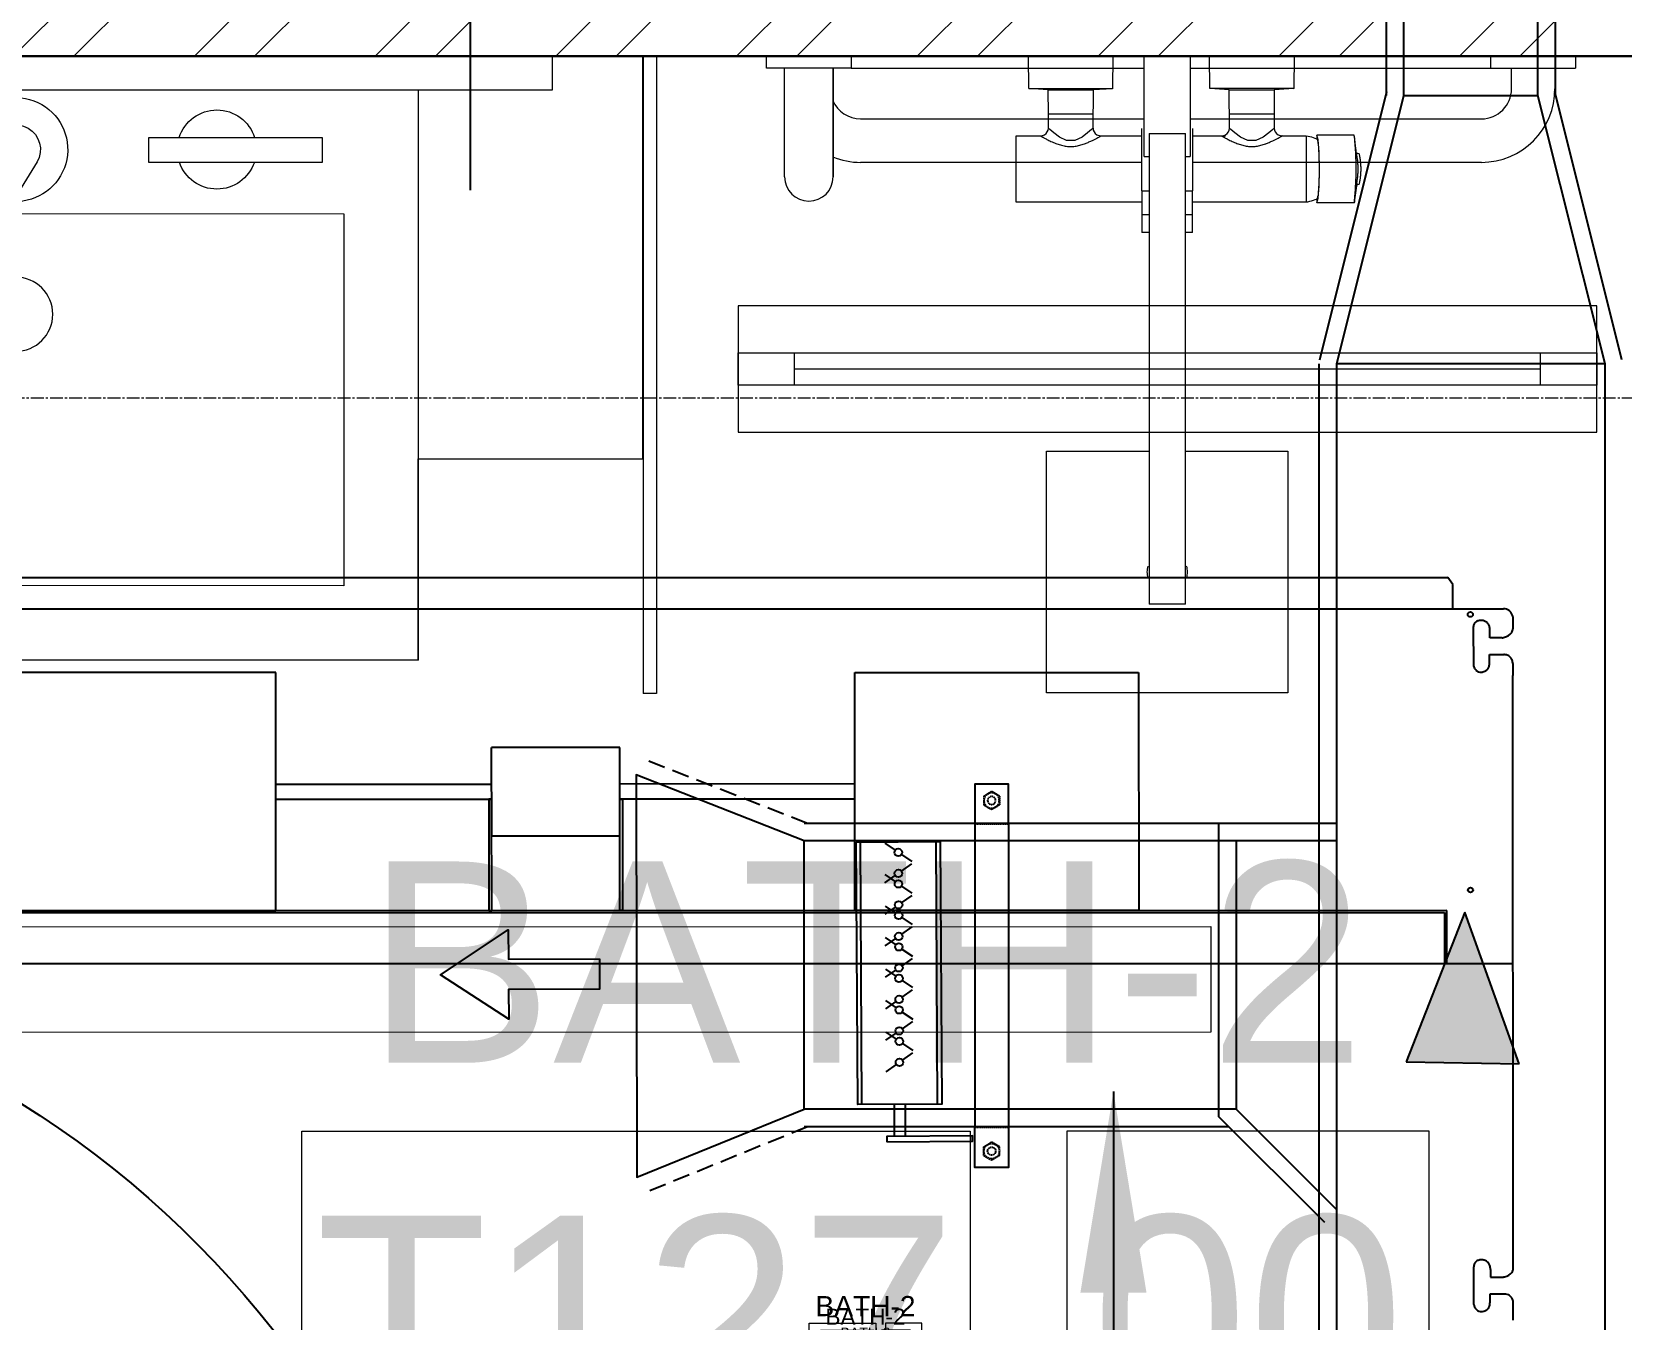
# Model space of a CAD drawing. Header units: millimetres. Extents: x -9226 to 166212, y -13 to 97274.
# Drawn here: x 35645 to 36830, y 62438 to 63398 of the extents above; entities that cross this region are included whole.
import ezdxf
from ezdxf.enums import TextEntityAlignment as Align

# ---------------------------------------------------------------- set-up
doc = ezdxf.new("R2010")
doc.units = ezdxf.units.MM
for name, pattern in [('01-AT-PLA Floor Plans$0$DASHED', [19.05, 12.7, -6.35]), ('23491-A-XR-GRID$0$23288-XR-Unit GRIDS$0$CENTER2', [28.575, 19.05, -3.175, 3.175, -3.175]), ('HIDDEN', [9.525, 6.35, -3.175])]:
    doc.linetypes.add(name, pattern=pattern)
doc.layers.get('0').update_dxf_attribs({"color": 8})
doc.layers.get('Defpoints').update_dxf_attribs({"color": 8})
for name, color, linetype in [('-FAD', 3, 'Continuous'), ('1.INS', 8, 'Continuous'), ('1.SAD', 5, 'Continuous'), ('1.support 2', 7, 'Continuous'), ('ETA-AC-SUPPORT', 25, 'Continuous'), ('FAD', 3, 'Continuous'), ('IZ-AC-VCD', 4, 'Continuous'), ('M-HVAC-FCU-05', 20, 'Continuous'), ('UNIT', 20, 'Continuous'), ('VCD SHE', 7, 'Continuous')]:
    doc.layers.add(name, color=color, linetype=linetype)
for name, color, linetype, lineweight in [('1.XREF', 8, 'Continuous', 9), ('23491-A-XR-GRID$0$G-ANNO-GRID', 8, '23491-A-XR-GRID$0$23288-XR-Unit GRIDS$0$CENTER2', 0), ('23491-XR-AR-2ND FLOOR PLAN$0$23491-XR-AR-2ND FLOOR PLAN$0$23491-XR-AR-TYP-FLOOR$0$A-FIXT-TOIT-PLAN', 8, 'Continuous', 5), ('23491-XR-AR-2ND FLOOR PLAN$0$23491-XR-AR-2ND FLOOR PLAN$0$23491-XR-AR-TYP-FLOOR$0$A-WALL-PATT', 8, 'Continuous', 5), ('23491-XR-AR-2ND FLOOR PLAN$0$23491-XR-AR-2ND FLOOR PLAN$0$23491-XR-AR-TYP-FLOOR$0$Zone-6_30May22$0$TYP$0$2B+G+19+R Typical Floor$0$A-DOOR', 8, 'Continuous', 25), ('23491-XR-AR-2ND FLOOR PLAN$0$23491-XR-AR-2ND FLOOR PLAN$0$A-FIXT-TOIT-PLAN', 8, 'Continuous', 20), ('23491-XR-AR-2ND FLOOR PLAN$0$23491-XR-AR-2ND FLOOR PLAN$0$A-WALL', 8, 'Continuous', 30), ('23491-XR-AR-2ND FLOOR PLAN$0$A-FLOR-IDEN', 8, 'Continuous', 9), ('23491-XR-AR-2ND FLOOR PLAN$0$A-FLOR-IDEN @ 10', 8, 'Continuous', 9), ('23491-XR-AR-2ND FLOOR PLAN$0$A-FLOR-IDEN @ 100', 8, 'Continuous', 9), ('23491-XR-AR-2ND FLOOR PLAN$0$A-FLOR-IDEN @ 5', 8, 'Continuous', 9), ('23491-XR-AR-2ND FLOOR PLAN$0$A-FLOR-IDEN @ 8', 8, 'Continuous', 9), ('A-ANNO-DIMS', 8, 'Continuous', 9)]:
    doc.layers.add(name, color=color, linetype=linetype, lineweight=lineweight)
doc.styles.add('23491-XR-AR-2ND FLOOR PLAN$0$23491-XR-AR-2ND FLOOR PLAN$0$SDC-TEXT_4_2', font='arial.ttf')
doc.styles.add('ROMANS', font='isocp.shx', dxfattribs={"width": 0.8})
doc.styles.get("Standard").update_dxf_attribs({"font": 'romans.shx', "height": 200})
doc.dimstyles.new('ISO-25', dxfattribs={"dimtxt": 200, "dimasz": 150, "dimexe": 1.25, "dimexo": 0.625, "dimgap": 1, "dimtad": 1, "dimtoh": 1, "dimdec": 0, "dimrnd": 5, "dimtxsty": 'Standard', "dimcen": 2.5, "dimclrd": 256, "dimclre": 256, "dimclrt": 7, "dimadec": 0, "dimazin": 0, "dimtfac": 1, "dimtdec": 0, "dimtix": 1, "dimtmove": 2, "dimatfit": 3, "dimfxl": 1, "dimarcsym": 1})
doc.dimstyles.new('JSE', dxfattribs={"dimtxt": 50, "dimasz": 150, "dimexe": 0.18, "dimexo": 0.0625, "dimgap": 50, "dimtad": 0, "dimdec": 0, "dimrnd": 5, "dimzin": 0, "dimdsep": 46, "dimtxsty": 'ROMANS', "dimcen": 0.09, "dimclrd": 7, "dimclre": 7, "dimclrt": 7, "dimadec": 0, "dimazin": 0, "dimtfac": 1, "dimtdec": 0, "dimtofl": 0, "dimtmove": 0, "dimatfit": 3, "dimfxl": 1, "dimtolj": 1, "dimtzin": 0, "dimarcsym": 1})

# ---------------------------------------------------------------- blocks, each defined once
blk = doc.blocks.new('*U505')
at = {"layer": '23491-XR-AR-2ND FLOOR PLAN$0$23491-XR-AR-2ND FLOOR PLAN$0$23491-XR-AR-TYP-FLOOR$0$Zone-6_30May22$0$TYP$0$2B+G+19+R Typical Floor$0$A-DOOR', "color": 8}
for p, q in [((0.765, 0), (0.035, 0)), ((0.75, -0.1), (0.05, -0.1))]:
    blk.add_line(p, q, dxfattribs=at)
blk.add_lwpolyline([(0.725, 0), (0.725, 0.7289), (0.765, 0.7289), (0.765, 0)], close=True, dxfattribs=at)
for points in [[(0.035, 0), (0, 0), (0, -0.1), (0.05, -0.1), (0.05, -0.04), (0.035, -0.04), (0.035, 0)], [(0.765, 0), (0.8, 0), (0.8, -0.1), (0.75, -0.1), (0.75, -0.04), (0.765, -0.04), (0.765, 0)]]:
    blk.add_lwpolyline(points, dxfattribs=at)
blk.add_arc((0.765, 0), 0.73, 93.1411, 180, dxfattribs=at)
blk = doc.blocks.new('*U148')
at = {"color": 8}
for points in [[(0.1, 467.5), (0, -532.5), (-300, -532.5), (-300, -300), (-450, -300), (-450, 300), (-300, 300), (-299.9, 467.5)], [(0, 400), (0, -400), (-25, -400), (-25, 400)], [(-25, -300), (-25, 300), (-450, 300), (-450, -300)], [(-79.1, 228.5), (-79.1, 99.2), (-60.6, 99.2), (-60.6, 228.5)], [(-79.1, -228.5), (-79.1, -99.2), (-60.6, -99.2), (-60.6, -228.5)]]:
    blk.add_lwpolyline(points, close=True, dxfattribs=at)
blk.add_lwpolyline([(-117.3, -6.3), (-117.3, 244.6), (-394.6, 244.6), (-394.6, -244.6), (-117.3, -244.6), (-117.3, -48.9)], dxfattribs=at)
blk.add_lwpolyline([(-60.3, -16, 0.999998), (-78.8, 16), (-213.5, -67.2, 0.405524), (-216.9, -80.7), (-213.1, -87.2, 0.405524), (-199.7, -91)], format="xyb", close=True, dxfattribs=at)
blk.add_circle((-192.3, 0), 27.7, dxfattribs=at)
for centre, radius, start, end in [((-69.5, 150), 29.5, 108.8563, 251.1437), ((-69.5, 150), 29.5, 287.566, 72.434), ((-69.5, 0), 38.8, 238.4369, 181.5631), ((-69.5, -150), 29.5, 108.8563, 251.1437), ((-69.5, -150), 29.5, 287.566, 72.434)]:
    blk.add_arc(centre, radius, start, end, dxfattribs=at)
blk = doc.blocks.new('23491-XR-AR-2ND FLOOR PLAN$0$23491-XR-AR-2ND FLOOR PLAN$0$23261-XR-AR-TO-A-FF$0$AAA')
at = {"color": 8, "linetype": 'ByBlock'}
for p, q in [((19517.5, 6924.5), (19697.5, 6924.5)), ((19517.5, 6744.5), (19517.5, 6924.5)), ((19697.5, 6924.5), (19697.5, 6744.5)), ((19594, 6858.6), (19594, 6777.6)), ((19594, 6858.6), (19621, 6858.6)), ((19621, 6777.6), (19621, 6858.6)), ((19594, 6777.6), (19594, 6507.6)), ((19621, 6507.6), (19621, 6777.6)), ((19594, 6744.5), (19517.5, 6744.5)), ((19697.5, 6744.5), (19621, 6744.5)), ((19588.6, 6581.5), (19588.6, 6568.4)), ((19588.6, 6581.5), (19594, 6581.5)), ((19621, 6581.5), (19626.4, 6581.5)), ((19626.4, 6568.4), (19626.4, 6581.5)), ((19588.6, 6568.4), (19588.6, 6550.4)), ((19588.6, 6568.4), (19594, 6568.4)), ((19621, 6568.4), (19626.4, 6568.4)), ((19626.4, 6550.4), (19626.4, 6568.4)), ((19594, 6550.4), (19588.6, 6550.4)), ((19588.6, 6504), (19588.6, 6550.4)), ((19626.4, 6550.4), (19621, 6550.4)), ((19626.4, 6550.4), (19626.4, 6504)), ((19856.5, 6459), (19856.5, 6540)), ((19856.5, 6540), (19856.5, 6459)), ((19892.7, 6540), (19892.7, 6459)), ((19892.7, 6540), (19892.7, 6459)), ((19373.4, 6529.2), (19588.6, 6529.2)), ((19594, 6524.8), (19590.4, 6524.8)), ((19590.4, 6450), (19590.4, 6524.8)), ((19624.6, 6524.8), (19621, 6524.8)), ((19624.6, 6524.8), (19624.6, 6450)), ((19626.4, 6529.2), (19836, 6529.2)), ((19588.6, 6509.4), (19564.1, 6509.4)), ((19567, 6509.4), (19566.4, 6509.4)), ((19621, 6507.6), (19594, 6507.6)), ((19590.4, 6496.8), (19373.4, 6496.8)), ((19836, 6496.8), (19624.6, 6496.8)), ((19318.5, 6459), (19318.5, 6474.3)), ((19350.9, 6474.3), (19350.9, 6459)), ((19648, 6450), (19648.2, 6474.2)), ((19303.2, 6450), (19303.2, 6459)), ((19590.4, 6459), (19303.2, 6459)), ((19366.2, 6459), (19366.2, 6450)), ((19590.4, 6450), (19624.6, 6450)), ((19843.2, 6459), (19624.6, 6459)), ((19843.2, 6450), (19843.2, 6459)), ((19843.2, 6459), (19856.5, 6459)), ((19843.2, 6450), (19843.2, 6459)), ((19843.2, 6459), (19906.2, 6459)), ((19906.2, 6450), (19843.2, 6450)), ((19906.2, 6450), (19843.2, 6450)), ((19892.7, 6459), (19906.2, 6459)), ((19906.2, 6459), (19906.2, 6450)), ((19906.2, 6459), (19906.2, 6450))]:
    blk.add_line(p, q, dxfattribs=at)
at = {"color": 8, "linetype": 'ByBlock', "flags": 128}
for points in [[(19466.3, 6544.5), (19466.3, 6544.5), (19466.3, 6545), (19467.9, 6557.1), (19468, 6558.5), (19468.1, 6559.4), (19496, 6559.4)], [(19504, 6558.7), (19502.6, 6558.5), (19501.3, 6558.2), (19499.9, 6557.9), (19498.6, 6557.5), (19497.3, 6557), (19496.1, 6556.6), (19496, 6556.5), (19496, 6559.4), (19495, 6556), (19494.3, 6546.8), (19494, 6534.2), (19494.3, 6521.6), (19495, 6512.3), (19496, 6509)], [(19527.8, 6503.6), (19527.6, 6505.1), (19527, 6506.5), (19526.1, 6507.7), (19524.9, 6508.6), (19522.6, 6509.4), (19522, 6509.4), (19504, 6509.4), (19504, 6558.9), (19588.6, 6558.9)], [(19626.4, 6558.9), (19720, 6558.9), (19720, 6509.4), (19702, 6509.4), (19701.3, 6509.4), (19699, 6508.6), (19697.8, 6507.7), (19696.9, 6506.5), (19696.3, 6505.1), (19696.1, 6503.6)], [(19466.5, 6545.7), (19465.5, 6545.6), (19464.5, 6545.5)], [(19464.5, 6522.8), (19465.5, 6522.7), (19466.5, 6522.6)], [(19466.3, 6523.8), (19466.3, 6523.7), (19466.4, 6522.8), (19466.7, 6520.3), (19467.4, 6515), (19467.8, 6511.5), (19468, 6510.1), (19468.1, 6509), (19468.1, 6509), (19496, 6509), (19496, 6511.8), (19497.2, 6511.3), (19498.5, 6510.9), (19499.8, 6510.5), (19501.2, 6510.2), (19502.5, 6509.9), (19503.9, 6509.7), (19504, 6509.6)], [(19513, 6450), (19513.2, 6474.2), (19527.7, 6475.2), (19527.9, 6503.7), (19528.9, 6504.7), (19531.9, 6507.3), (19536, 6510.5), (19541.4, 6513), (19547.5, 6513), (19552.9, 6510.5), (19557.1, 6507.3), (19560, 6504.7), (19561.1, 6503.6), (19561.3, 6475.2), (19561.4, 6475.2), (19575.7, 6474.2), (19576, 6450)], [(19565.4, 6509.2), (19564, 6508.6), (19562.8, 6507.7), (19561.9, 6506.5), (19561.3, 6505.1), (19561.1, 6503.6)], [(19662.8, 6503.6), (19662.6, 6505.1), (19662, 6506.5), (19661.1, 6507.7), (19659.9, 6508.6), (19657.6, 6509.4), (19657, 6509.4), (19626.4, 6509.4)], [(19710.7, 6474.2), (19648.2, 6474.2), (19648.3, 6474.3), (19662.7, 6475.2), (19662.9, 6503.7), (19663.9, 6504.7), (19666.9, 6507.3), (19671, 6510.5), (19676.4, 6513), (19682.5, 6513), (19687.9, 6510.5), (19692.1, 6507.3), (19695, 6504.7), (19696.1, 6503.6), (19696.1, 6493.2), (19696.3, 6475.2), (19696.4, 6475.2), (19710.7, 6474.2), (19711, 6450)], [(19527.8, 6493.2), (19544.5, 6493.2), (19561.1, 6493.2)], [(19662.8, 6493.2), (19679.5, 6493.2), (19696.1, 6493.2)], [(19513.3, 6474.3), (19513.2, 6474.2), (19575.7, 6474.2)], [(19561, 6475.2), (19544.5, 6475.2), (19527.9, 6475.2)], [(19696.3, 6475.2), (19679.5, 6475.2), (19662.7, 6475.2)]]:
    blk.add_lwpolyline(points, dxfattribs=at)
at = {"color": 8, "linetype": 'ByBlock'}
for centre, radius, start, end in [((19607.5, 6834.5), 15.1, 163.2751, 180), ((19607.5, 6834.5), 15.1, 180, 196.7249), ((19607.5, 6834.5), 15.1, 0, 16.7249), ((19607.5, 6834.5), 15.1, 343.2751, 0), ((19874.6, 6540), 18.1, 360, 180), ((19874.6, 6540), 18.1, 360, 180), ((19373.4, 6474.3), 54.9, 90, 180), ((19836, 6474.3), 54.9, 67.793, 90), ((19373.4, 6474.3), 22.5, 90, 180), ((19836, 6474.3), 22.5, 22.7572, 90)]:
    blk.add_arc(centre, radius, start, end, dxfattribs=at)
at = {"color": 8, "linetype": 'ByBlock', "extrusion": (0, 0, -1)}
for start_param, end_param in [(4.712389, 4.717081), (4.707697, 4.712389)]:
    blk.add_ellipse((19515.6, 6534.2), major_axis=(0, 52.4), ratio=0.998719, start_param=start_param, end_param=end_param, dxfattribs=at)
at = {"color": 8, "linetype": 'ByBlock'}
for points, knots in [([(19468.1, 6559.4), (19468, 6558.3), (19467.8, 6556.2), (19467.4, 6552), (19466.9, 6544.7), (19466.7, 6538.4), (19466.7, 6534.2)], [0, 0, 0, 0, 0.125, 0.25, 0.5, 1, 1, 1, 1]), ([(19496, 6511.8), (19495.7, 6512), (19495.4, 6513.2), (19495, 6516.2), (19494.8, 6518.3), (19494.7, 6520.1), (19494.6, 6522), (19494.5, 6524.7), (19494.4, 6528.5), (19494.3, 6532.4), (19494.3, 6535.6), (19494.3, 6538.4), (19494.4, 6541.6), (19494.5, 6545.1), (19494.7, 6548.3), (19494.9, 6551), (19495.1, 6553.3), (19495.5, 6555.6), (19495.8, 6556.4), (19496, 6556.5)], [-1, -1, -1, -1, -0.861111, -0.791667, -0.756944, -0.722222, -0.6875, -0.652778, -0.583333, -0.513889, -0.479167, -0.444444, -0.388889, -0.333333, -0.277778, -0.222222, -0.166667, -0.111111, 0, 0, 0, 0]), ([(19466.4, 6545.2), (19466.2, 6544.4), (19465.9, 6542.7), (19465.5, 6540), (19465.3, 6537.1), (19465.2, 6535.1), (19465.2, 6534.2)], [0.0424045, 0.0424045, 0.0424045, 0.0424045, 0.25, 0.5, 0.75, 1, 1, 1, 1]), ([(19465.2, 6534.2), (19465.2, 6533.2), (19465.3, 6531.3), (19465.5, 6528.4), (19465.9, 6525.6), (19466.2, 6523.9), (19466.4, 6523.1)], [0, 0, 0, 0, 0.25, 0.5, 0.75, 0.9575954, 0.9575954, 0.9575954, 0.9575954]), ([(19534.1, 6515.4), (19533.3, 6515.1), (19531.5, 6514.3), (19528.8, 6513.1), (19526.7, 6512.1), (19524.8, 6511), (19523.4, 6510.3), (19522.5, 6509.8), (19521.9, 6509.5), (19521.9, 6509.4), (19522, 6509.4)], [0.6680269, 0.6680269, 0.6680269, 0.6680269, 0.7083333, 0.75, 0.7916667, 0.8333333, 0.875, 0.9166667, 0.9583333, 0.9999877, 0.9999877, 0.9999877, 0.9999877]), ([(19554.7, 6515.4), (19554.1, 6515.6), (19553, 6516), (19550.6, 6516.7), (19547.7, 6517.3), (19544.5, 6517.5), (19541.2, 6517.3), (19538.3, 6516.7), (19536, 6516), (19534.8, 6515.6), (19534.2, 6515.4)], [0.3333333, 0.3333333, 0.3333333, 0.3333333, 0.3611111, 0.3888889, 0.4444444, 0.5, 0.5555556, 0.6111111, 0.6388889, 0.6666667, 0.6666667, 0.6666667, 0.6666667]), ([(19567, 6509.4), (19567, 6509.4), (19566.9, 6509.5), (19566.4, 6509.8), (19565.8, 6510.1), (19565, 6510.5), (19564, 6511.1), (19562.9, 6511.7), (19561.5, 6512.4), (19560, 6513.2), (19558.3, 6513.9), (19556.5, 6514.7), (19555.4, 6515.2), (19554.8, 6515.4)], [0.0000145, 0.0000145, 0.0000145, 0.0000145, 0.0555556, 0.0833333, 0.1111111, 0.1388889, 0.1666667, 0.1944444, 0.2222222, 0.25, 0.2777778, 0.3055556, 0.3311596, 0.3311596, 0.3311596, 0.3311596]), ([(19669.1, 6515.4), (19668.3, 6515.1), (19666.5, 6514.3), (19663.8, 6513.1), (19661.7, 6512.1), (19659.8, 6511), (19658.4, 6510.3), (19657.5, 6509.8), (19656.9, 6509.5), (19656.9, 6509.4), (19657, 6509.4)], [0.6680252, 0.6680252, 0.6680252, 0.6680252, 0.7083333, 0.75, 0.7916667, 0.8333333, 0.875, 0.9166667, 0.9583333, 0.9999855, 0.9999855, 0.9999855, 0.9999855]), ([(19689.7, 6515.4), (19689.1, 6515.6), (19688, 6516), (19685.6, 6516.7), (19682.7, 6517.3), (19679.5, 6517.5), (19676.2, 6517.3), (19673.3, 6516.7), (19671, 6516), (19669.8, 6515.6), (19669.2, 6515.4)], [0.3333333, 0.3333333, 0.3333333, 0.3333333, 0.3611111, 0.3888889, 0.4444444, 0.5, 0.5555556, 0.6111111, 0.6388889, 0.6666667, 0.6666667, 0.6666667, 0.6666667]), ([(19702, 6509.4), (19702, 6509.4), (19701.9, 6509.5), (19701.4, 6509.8), (19700.8, 6510.1), (19700, 6510.5), (19699, 6511.1), (19697.9, 6511.7), (19696.5, 6512.4), (19695, 6513.2), (19693.3, 6513.9), (19691.5, 6514.7), (19690.4, 6515.2), (19689.8, 6515.4)], [0.0000123, 0.0000123, 0.0000123, 0.0000123, 0.0555556, 0.0833333, 0.1111111, 0.1388889, 0.1666667, 0.1944444, 0.2222222, 0.25, 0.2777778, 0.3055556, 0.3311561, 0.3311561, 0.3311561, 0.3311561])]:
    blk.add_open_spline(points, degree=3, knots=knots, dxfattribs=at)
for points in [[(19463.3, 6534.4), (19463.3, 6535.3), (19463.4, 6537.2), (19463.6, 6540), (19464, 6542.8), (19464.3, 6544.6), (19464.5, 6545.5)], [(19464.5, 6522.8), (19464.3, 6523.7), (19464, 6525.6), (19463.6, 6528.3), (19463.4, 6531.1), (19463.3, 6533), (19463.3, 6533.9)], [(19466.7, 6534.2), (19466.7, 6530), (19466.9, 6521.5), (19467.7, 6513.2), (19468.1, 6509)], [(19465.7, 6527.2), (19465.7, 6527.4), (19465.7, 6527.6), (19465.7, 6527.8)]]:
    blk.add_open_spline(points, degree=3, dxfattribs=at)
blk = doc.blocks.new('23491-XR-AR-2ND FLOOR PLAN$0$23491-XR-AR-2ND FLOOR PLAN$0$23261-XR-AR-TO-A-FF$0$Slim Fr Drain Vitra')
at = {"color": 8}
for p, q in [((42, -12), (42, 12)), ((598, -12), (598, 12)), ((42, 0), (598, 0))]:
    blk.add_line(p, q, dxfattribs=at)
for points in [[(0, -47), (640, -47), (640, 47), (0, 47)], [(0, 12), (640, 12), (640, -12), (0, -12)]]:
    blk.add_lwpolyline(points, close=True, dxfattribs=at)
blk = doc.blocks.new('*U531')
at = {"color": 8, "linetype": 'ByBlock'}
for points in [[(1.3, 0), (-7, 0), (-7, 4.5), (1.3, 4.5)], [(2.5, 0), (7, 0), (7, 4.5), (2.5, 4.5)]]:
    blk.add_lwpolyline(points, close=True, dxfattribs=at)
at = {"color": 8, "linetype": 'ByBlock', "style": '23491-XR-AR-2ND FLOOR PLAN$0$23491-XR-AR-2ND FLOOR PLAN$0$SDC-TEXT_4_2'}
for tag, p in [('ROOM-NAME-2', (0, 9.95)), ('ROOM-NAME-1', (0, 6.6)), ('ROOM-NO.', (-2.85, 2.2)), ('ROOM-FINISH', (4.75, 2.2))]:
    blk.add_attdef(tag, text='', height=2.5, dxfattribs=at).set_placement(p, align=Align.MIDDLE_CENTER)
blk = doc.blocks.new('*U827')
at = {"layer": '23491-XR-AR-2ND FLOOR PLAN$0$A-FLOR-IDEN @ 10', "color": 8}
ref = blk.add_blockref('*U531', (36265.9, 62408.7), dxfattribs=dict(at, xscale=5.999999999999999, yscale=5.999999999999999, zscale=5.999999999999999))
ref.add_attrib('ROOM-NO.', 'T127', dxfattribs={"layer": '0', "color": 0, "linetype": 'ByBlock', "height": 15, "style": '23491-XR-AR-2ND FLOOR PLAN$0$23491-XR-AR-2ND FLOOR PLAN$0$SDC-TEXT_4_2'}).set_placement((36248.8, 62421.9), align=Align.MIDDLE_CENTER)
ref.add_attrib('ROOM-FINISH', '00', dxfattribs={"layer": '0', "color": 0, "linetype": 'ByBlock', "height": 15, "style": '23491-XR-AR-2ND FLOOR PLAN$0$23491-XR-AR-2ND FLOOR PLAN$0$SDC-TEXT_4_2'}).set_placement((36294.4, 62421.9), align=Align.MIDDLE_CENTER)
ref.add_attrib('ROOM-NAME-1', 'BATH-2', dxfattribs={"layer": '0', "color": 0, "linetype": 'ByBlock', "height": 15, "style": '23491-XR-AR-2ND FLOOR PLAN$0$23491-XR-AR-2ND FLOOR PLAN$0$SDC-TEXT_4_2'}).set_placement((36265.9, 62448.3), align=Align.MIDDLE_CENTER)
at = {"layer": '23491-XR-AR-2ND FLOOR PLAN$0$A-FLOR-IDEN @ 100', "color": 8}
ref = blk.add_blockref('*U531', (36265.9, 62308.7), dxfattribs=dict(at, xscale=60, yscale=60, zscale=60))
ref.add_attrib('ROOM-NO.', 'T127', dxfattribs={"layer": '0', "color": 0, "linetype": 'ByBlock', "height": 150, "style": '23491-XR-AR-2ND FLOOR PLAN$0$23491-XR-AR-2ND FLOOR PLAN$0$SDC-TEXT_4_2'}).set_placement((36094.9, 62440.7), align=Align.MIDDLE_CENTER)
ref.add_attrib('ROOM-FINISH', '00', dxfattribs={"layer": '0', "color": 0, "linetype": 'ByBlock', "height": 150, "style": '23491-XR-AR-2ND FLOOR PLAN$0$23491-XR-AR-2ND FLOOR PLAN$0$SDC-TEXT_4_2'}).set_placement((36550.9, 62440.7), align=Align.MIDDLE_CENTER)
ref.add_attrib('ROOM-NAME-1', 'BATH-2', dxfattribs={"layer": '0', "color": 0, "linetype": 'ByBlock', "height": 150, "style": '23491-XR-AR-2ND FLOOR PLAN$0$23491-XR-AR-2ND FLOOR PLAN$0$SDC-TEXT_4_2'}).set_placement((36265.9, 62704.7), align=Align.MIDDLE_CENTER)
at = {"layer": '23491-XR-AR-2ND FLOOR PLAN$0$A-FLOR-IDEN @ 5', "color": 8}
ref = blk.add_blockref('*U531', (36265.9, 62408.7), dxfattribs=dict(at, xscale=3, yscale=3, zscale=3))
ref.add_attrib('ROOM-NO.', 'T127', dxfattribs={"layer": '0', "color": 0, "linetype": 'ByBlock', "height": 7.5, "style": '23491-XR-AR-2ND FLOOR PLAN$0$23491-XR-AR-2ND FLOOR PLAN$0$SDC-TEXT_4_2'}).set_placement((36257.3, 62415.3), align=Align.MIDDLE_CENTER)
ref.add_attrib('ROOM-FINISH', '00', dxfattribs={"layer": '0', "color": 0, "linetype": 'ByBlock', "height": 7.5, "style": '23491-XR-AR-2ND FLOOR PLAN$0$23491-XR-AR-2ND FLOOR PLAN$0$SDC-TEXT_4_2'}).set_placement((36280.1, 62415.3), align=Align.MIDDLE_CENTER)
ref.add_attrib('ROOM-NAME-1', 'BATH-2', dxfattribs={"layer": '0', "color": 0, "linetype": 'ByBlock', "height": 7.5, "style": '23491-XR-AR-2ND FLOOR PLAN$0$23491-XR-AR-2ND FLOOR PLAN$0$SDC-TEXT_4_2'}).set_placement((36265.9, 62428.5), align=Align.MIDDLE_CENTER)
at = {"layer": '23491-XR-AR-2ND FLOOR PLAN$0$A-FLOR-IDEN @ 8', "color": 8}
ref = blk.add_blockref('*U531', (36265.9, 62408.7), dxfattribs=dict(at, xscale=4.8, yscale=4.8, zscale=4.8))
ref.add_attrib('ROOM-NO.', 'T127', dxfattribs={"layer": '0', "color": 0, "linetype": 'ByBlock', "height": 12, "style": '23491-XR-AR-2ND FLOOR PLAN$0$23491-XR-AR-2ND FLOOR PLAN$0$SDC-TEXT_4_2'}).set_placement((36252.2, 62419.3), align=Align.MIDDLE_CENTER)
ref.add_attrib('ROOM-FINISH', '00', dxfattribs={"layer": '0', "color": 0, "linetype": 'ByBlock', "height": 12, "style": '23491-XR-AR-2ND FLOOR PLAN$0$23491-XR-AR-2ND FLOOR PLAN$0$SDC-TEXT_4_2'}).set_placement((36288.7, 62419.3), align=Align.MIDDLE_CENTER)
ref.add_attrib('ROOM-NAME-1', 'BATH-2', dxfattribs={"layer": '0', "color": 0, "linetype": 'ByBlock', "height": 12, "style": '23491-XR-AR-2ND FLOOR PLAN$0$23491-XR-AR-2ND FLOOR PLAN$0$SDC-TEXT_4_2'}).set_placement((36265.9, 62440.4), align=Align.MIDDLE_CENTER)
blk = doc.blocks.new('23491-XR-AR-2ND FLOOR PLAN')
at = {"layer": '23491-XR-AR-2ND FLOOR PLAN$0$23491-XR-AR-2ND FLOOR PLAN$0$23491-XR-AR-TYP-FLOOR$0$A-WALL-PATT'}
h = blk.add_hatch(dxfattribs=at)
h.set_pattern_fill('ANSI32', color=8, scale=10)
h.paths.add_polyline_path([(37750, 65080), (37750, 64780), (37450, 64780), (36850, 64780), (36850.4, 65579.7), (36750, 65579.7), (36750, 64680), (37650, 64680), (37650, 63480), (35000, 63480), (35000, 62980), (34500, 62980), (34500, 62880), (35100, 62880), (35100, 63380), (37750, 63380), (37750, 61980), (36015, 61980), (36015, 61880), (37550, 61880), (37550, 61780), (37850, 61780), (37850, 65579.7), (37749.7, 65579.7)])
at = {"layer": '23491-XR-AR-2ND FLOOR PLAN$0$23491-XR-AR-2ND FLOOR PLAN$0$A-FIXT-TOIT-PLAN', "color": 8}
for p, q in [((36100.1, 63379.9), (36100.1, 62905)), ((36110.1, 63379.9), (36110.1, 62905)), ((36110.1, 62905, 0), (36100.1, 62905, 0))]:
    blk.add_line(p, q, dxfattribs=at)
at = {"layer": '23491-XR-AR-2ND FLOOR PLAN$0$23491-XR-AR-2ND FLOOR PLAN$0$A-WALL', "color": 8}
blk.add_line((36900, 63380, 0), (35100, 63380, 0), dxfattribs=at)
at = {"layer": '23491-XR-AR-2ND FLOOR PLAN$0$23491-XR-AR-2ND FLOOR PLAN$0$23491-XR-AR-TYP-FLOOR$0$A-FIXT-TOIT-PLAN', "color": 8, "xscale": -0.9999999999999984, "rotation": 269.9877812038178}
blk.add_blockref('*U148', (35632.5, 63379.9, 0), dxfattribs=at)
at = {"layer": '23491-XR-AR-2ND FLOOR PLAN$0$23491-XR-AR-2ND FLOOR PLAN$0$23491-XR-AR-TYP-FLOOR$0$Zone-6_30May22$0$TYP$0$2B+G+19+R Typical Floor$0$A-DOOR', "color": 8, "xscale": -1000.000000000003, "yscale": 1000.000000000003, "zscale": 1000.000000000003, "rotation": 359.9999999970492}
blk.add_blockref('*U505', (36015, 61980), dxfattribs=at)
at = {"layer": '23491-XR-AR-2ND FLOOR PLAN$0$23491-XR-AR-2ND FLOOR PLAN$0$A-FIXT-TOIT-PLAN', "color": 8}
for name, p, rotation in [('23491-XR-AR-2ND FLOOR PLAN$0$23491-XR-AR-2ND FLOOR PLAN$0$23261-XR-AR-TO-A-FF$0$AAA', (56098.3, 69830, 0), 179.9999475579284), ('23491-XR-AR-2ND FLOOR PLAN$0$23491-XR-AR-2ND FLOOR PLAN$0$23261-XR-AR-TO-A-FF$0$Slim Fr Drain Vitra', (36170.9, 63146.8), 359.9999475579285)]:
    blk.add_blockref(name, p, dxfattribs=dict(at, rotation=rotation))
at = {"layer": '23491-XR-AR-2ND FLOOR PLAN$0$A-FLOR-IDEN'}
blk.add_blockref('*U827', (0, 0), dxfattribs=at)
blk = doc.blocks.new('23491-A-XR-GRID')
at = {"layer": '23491-A-XR-GRID$0$G-ANNO-GRID', "color": 8, "ltscale": 0.5}
blk.add_line((-8075.9, 63125.3, 0), (56827.8, 63125.3, 0), dxfattribs=at)
blk = doc.blocks.new('XREF')
at = {"layer": 'A-ANNO-DIMS', "color": 8}
blk.add_blockref('23491-XR-AR-2ND FLOOR PLAN', (0, 0), dxfattribs=at)
blk.add_blockref('23491-A-XR-GRID', (0, 0))
blk = doc.blocks.new('*U542')
at = {"layer": 'IZ-AC-VCD', "color": 5, "extrusion": (0, 0, -1)}
for p, q in [((41.5, 467.5), (41.5, 416.7)), ((58.5, 416.7), (58.5, 467.5))]:
    blk.add_line(p, q, dxfattribs=at)
at = {"layer": 'IZ-AC-VCD', "color": 5}
for p, q in [((-10, 416.7), (-10, 0)), ((110, 416.7), (110, 0))]:
    blk.add_line(p, q, dxfattribs=at)
for points in [[(29.2, 475.9), (165.1, 475.9), (165.1, 467.5), (29.2, 467.5)], [(-16.7, 0), (116.7, 0), (116.7, 416.7), (-16.7, 416.7)]]:
    blk.add_lwpolyline(points, close=True, dxfattribs=at)
at = {"layer": 'IZ-AC-VCD', "color": 7, "extrusion": (0, 0, -1)}
for points in [[(-28.6, 364.9), (-45.1, 353.4)], [(-54.9, 346.6), (-71.4, 335.1)], [(-54.9, 320.1), (-71.4, 331.5)], [(-28.6, 314.9), (-45.1, 303.4)], [(-28.6, 301.8), (-45.1, 313.2)], [(-54.9, 296.6), (-71.4, 285.1)], [(-54.9, 270.1), (-71.4, 281.5)], [(-28.6, 264.9), (-45.1, 253.4)], [(-28.6, 251.8), (-45.1, 263.2)], [(-54.9, 246.6), (-71.4, 235.1)], [(-54.9, 220.1), (-71.4, 231.5)], [(-28.6, 214.9), (-45.1, 203.4)], [(-28.6, 201.8), (-45.1, 213.2)], [(-54.9, 196.6), (-71.4, 185.1)], [(-54.9, 170.1), (-71.4, 181.5)], [(-28.6, 164.9), (-45.1, 153.4)], [(-28.6, 151.8), (-45.1, 163.2)], [(-54.9, 146.6), (-71.4, 135.1)], [(-54.9, 120.1), (-71.4, 131.5)], [(-28.6, 114.9), (-45.1, 103.4)], [(-28.6, 101.8), (-45.1, 113.2)], [(-54.9, 96.6), (-71.4, 85.1)], [(-54.9, 70.1), (-71.4, 81.5)], [(-28.6, 64.9), (-45.1, 53.4)], [(-28.6, 51.8), (-45.1, 63.2)], [(-54.9, 46.6), (-71.4, 35.1)], [(-54.9, 20.1), (-71.4, 31.5)], [(-28.6, 1.8), (-45.1, 13.2)]]:
    blk.add_lwpolyline(points, dxfattribs=at)
for centre in [(-50, 350), (-50, 316.7), (-50, 300), (-50, 266.7), (-50, 250), (-50, 216.7), (-50, 200), (-50, 166.7), (-50, 150), (-50, 116.7), (-50, 100), (-50, 66.7), (-50, 50), (-50, 16.7)]:
    blk.add_circle(centre, 6, dxfattribs=at)
blk = doc.blocks.new('t')
at = {"layer": 'ETA-AC-SUPPORT', "color": 7, "linetype": 'HIDDEN', "ltscale": 0.3, "extrusion": (2.40653e-07, 5.25136e-08, 1)}
for p, q in [((4429.3, -9484.4, 0), (4379.3, -9484.4, 0)), ((4392.9, -9513, 0), (4404.3, -9506.4, 0)), ((4392.9, -9526.2, 0), (4392.9, -9513, 0)), ((4415.8, -9513, 0), (4404.3, -9506.4, 0)), ((4415.8, -9526.2, 0), (4415.8, -9513, 0)), ((4392.9, -9526.2, 0), (4404.3, -9532.9, 0)), ((4415.8, -9526.2, 0), (4404.3, -9532.9, 0))]:
    blk.add_line(p, q, dxfattribs=at)
at = {"layer": 'ETA-AC-SUPPORT', "color": 7, "linetype": 'Continuous', "ltscale": 0.3, "extrusion": (2.40653e-07, 5.25136e-08, 1), "elevation": 0}
blk.add_lwpolyline([(4429.3, -9484.4), (4429.3, -9543.9), (4379.3, -9543.9), (4379.3, -9484.4)], dxfattribs=at)
at = {"layer": 'ETA-AC-SUPPORT', "color": 7, "linetype": 'HIDDEN', "ltscale": 0.3, "extrusion": (2.40653e-07, 5.25136e-08, 1)}
for radius in [11.5, 6]:
    blk.add_circle((4404.3, -9519.6, 0), radius, dxfattribs=at)
blk = doc.blocks.new('*U543')
at = {"layer": 'ETA-AC-SUPPORT', "color": 7, "linetype": 'Continuous', "ltscale": 0.3, "extrusion": (2.40653e-07, 5.25136e-08, 1)}
for p, q in [((4404.3, -9288.4, 0), (4404.3, -9514.1, 0)), ((4429.3, -9288.4, 0), (4429.3, -9514.1, 0))]:
    blk.add_line(p, q, dxfattribs=at)
at = {"color": 7, "linetype": 'Continuous', "xscale": -0.5, "yscale": 0.5, "zscale": 0.5, "rotation": 180}
blk.add_blockref('t', (2214.7, -14030.6, 0), dxfattribs=at)
at = {"color": 7, "linetype": 'Continuous', "xscale": 0.5, "yscale": 0.5, "zscale": 0.5}
blk.add_blockref('t', (2214.7, -4771.9, 0), dxfattribs=at)
blk = doc.blocks.new('HVAC-VOL-SPD-S01-M-01-0400 R-01$0$HVAC-VOL-SPD-S01-M-01-0400 R-01$0$A$C2F9C6816')
blk.add_hatch(color=256).paths.add_polyline_path([(-198.8, -78.6), (-398.8, -153.6), (-198.8, -228.6)])
for p, q in [((-198.8, -78.6), (-398.8, -153.6)), ((-198.8, -228.6), (-198.8, -78.6)), ((-398.8, -153.6), (-198.8, -228.6))]:
    blk.add_line(p, q)
blk = doc.blocks.new('*D375')
at = {"layer": 'Defpoints', "color": 0, "transparency": 16777216}
for p in [(35971.2, 63742.9), (35983.3, 63742.9, 0.1), (35983.3, 63580, 0)]:
    blk.add_point(p, dxfattribs=at)
at = {"layer": 'VCD SHE', "lineweight": -2, "transparency": 16777216}
for p, q in [((35971.2, 63892.9), (35971.2, 64042.9)), ((35982.7, 63742.9), (35969.9, 63742.9)), ((35971.2, 63580), (35971.2, 63742.9)), ((35982.7, 63580), (35969.9, 63580)), ((35971.2, 63430), (35971.2, 63280))]:
    blk.add_line(p, q, dxfattribs=at)
at = {"layer": 'VCD SHE', "transparency": 16777216}
for points in [[(35946.2, 63892.9), (35996.2, 63892.9), (35971.2, 63742.9)], [(35946.2, 63430), (35996.2, 63430), (35971.2, 63580)]]:
    blk.add_solid(points, dxfattribs=at)
at = {"layer": 'VCD SHE', "color": 7, "transparency": 16777216, "insert": (35870.2, 63661.4), "char_height": 200, "attachment_point": 5, "rotation": 90}
blk.add_mtext('165', dxfattribs=at)
blk = doc.blocks.new('1425')
at = {"layer": 'M-HVAC-FCU-05', "color": 30}
for p, q in [((419.11, 592.32), (-419.58, 592.08)), ((-402.54, 592.08), (419.11, 592.32)), ((421.53, 586.95), (419.11, 592.32)), ((421.54, 567.35), (421.53, 586.95)), ((-421.98, 567.57), (421.54, 567.82)), ((421.54, 567.82), (445.35, 567.83)), ((449.73, 561.53), (449.73, 551.9)), ((431.15, 552.94), (431.16, 523.36)), ((438.95, 544.9), (438.95, 550.84)), ((444.72, 544.9), (438.95, 544.9)), ((438.74, 531.59), (445.47, 531.59)), ((438.74, 524.76), (438.74, 531.59)), ((449.74, 524.59), (449.75, 515.15)), ((-132.02, 517.4), (-265.51, 517.35)), ((-131.95, 329.59), (-132.02, 517.4)), ((140.26, 517.45), (273.75, 517.51)), ((140.33, 329.64), (140.26, 517.45)), ((273.75, 517.51), (273.82, 329.69)), ((449.97, 47.57), (449.75, 515.15)), ((29.75, 458.38), (-30.47, 458.35)), ((-30.44, 388.66), (-30.47, 458.35)), ((29.77, 388.69), (29.75, 458.38)), ((-131.99, 429.45), (-30.45, 429.47)), ((140.29, 429.51), (29.76, 429.49)), ((-131.98, 417.54), (-30.45, 417.55)), ((-31.79, 417.55), (-31.76, 329.6)), ((-30.45, 417.55), (-31.79, 417.55)), ((-30.41, 329.6), (-30.45, 417.55)), ((140.3, 417.59), (29.76, 417.57)), ((29.76, 417.57), (31.11, 417.58)), ((29.8, 329.63), (29.76, 417.57)), ((31.11, 417.58), (31.14, 329.63)), ((-30.44, 388.66), (29.77, 388.69)), ((418.69, 329.74), (-418.95, 329.49)), ((-265.44, 329.53), (-131.95, 329.59)), ((-31.76, 329.6), (-30.41, 329.6)), ((31.14, 329.63), (29.8, 329.63)), ((273.82, 329.69), (140.33, 329.64)), ((418.71, 288.08), (418.69, 329.74)), ((-417.89, 327.92), (417.63, 328.16)), ((417.63, 328.16), (417.64, 288.08)), ((-450.08, 287.82), (449.86, 288.09)), ((449.97, 47.57), (449.97, 57.2)), ((431.4, 19.04), (431.39, 48.62)), ((439.19, 46.52), (439.19, 40.57)), ((439.19, 40.57), (444.95, 40.57)), ((438.98, 27.27), (438.98, 20.43)), ((445.7, 27.27), (438.98, 27.27)), ((449.99, 6.61), (449.98, 20.27))]:
    blk.add_line(p, q, dxfattribs=at)
at = {"layer": 'M-HVAC-FCU-05', "color": 30, "lineweight": 18}
for p, q in [((-300.59, 316.87), (307.69, 317.06)), ((307.69, 317.06), (307.72, 233.66)), ((307.72, 233.66), (-300.55, 233.47))]:
    blk.add_line(p, q, dxfattribs=at)
at = {"layer": 'M-HVAC-FCU-05', "color": 30}
for points in [[(445.35, 567.83, -0.14745), (446.81, 567.47, -0.057538), (447.41, 567.02, -0.043631), (447.92, 566.44, -0.037373), (448.44, 565.63, -0.018686), (448.73, 565.04, -0.02183), (449.08, 564.15, -0.03988), (449.68, 561.81, -0.006038), (449.73, 561.53)], [(431.15, 552.95, -0.018031), (431.15, 553.48, -0.033701), (431.27, 554.77, -0.041222), (431.57, 555.95, -0.04728), (431.97, 556.85, -0.066586), (432.58, 557.65, -0.138842), (434.02, 558.45, -0.036684), (434.53, 558.54, -0.034492), (435.1, 558.55)], [(435.1, 558.55, -0.03023), (435.27, 558.53, -0.042163), (435.72, 558.41, -0.109989), (437.06, 557.52, -0.060394), (437.78, 556.6, -0.042159), (438.25, 555.62, -0.031845), (438.58, 554.59, -0.028129), (438.81, 553.35, -0.024443), (438.94, 551.87, -0.013294), (438.95, 550.86)], [(449.73, 551.9, -0.032566), (449.62, 550.56, -0.04988), (449.23, 548.98, -0.245422), (444.93, 544.95, -0.018987), (444.72, 544.9)], [(445.47, 531.59, -0.028262), (445.64, 531.58, -0.052211), (446.25, 531.46, -0.123145), (447.82, 530.52, -0.055731), (448.48, 529.69, -0.037382), (448.91, 528.89, -0.033882), (449.27, 527.9, -0.029807), (449.54, 526.69, -0.025735), (449.71, 525.24, -0.009134), (449.74, 524.59)], [(434.9, 517.76, 0.026495), (435.07, 517.79, 0.048004), (435.66, 517.98, 0.118717), (437.23, 519.15, 0.058793), (437.9, 520.19, 0.041358), (438.31, 521.24, 0.031459), (438.57, 522.31, 0.027983), (438.72, 523.59, 0.020442), (438.74, 524.76)], [(431.16, 523.36, 0.01724), (431.26, 522.67, 0.027058), (431.57, 521.33, 0.037824), (432.05, 520.03, 0.040466), (432.53, 519.17, 0.050447), (433.06, 518.54, 0.055402), (433.59, 518.13, 0.140685), (434.9, 517.76)], [(431.39, 48.62, -0.018031), (431.39, 49.15, -0.033701), (431.51, 50.44, -0.041222), (431.81, 51.62, -0.04728), (432.21, 52.52, -0.066586), (432.82, 53.32, -0.138842), (434.26, 54.12, -0.036684), (434.77, 54.2, -0.034492), (435.34, 54.22)], [(435.34, 54.22, -0.03023), (435.51, 54.2, -0.042163), (435.96, 54.07, -0.109989), (437.3, 53.19, -0.060394), (438.02, 52.26, -0.042159), (438.49, 51.29, -0.031845), (438.82, 50.26, -0.028129), (439.05, 49.01, -0.024443), (439.18, 47.53, -0.013294), (439.19, 46.52)], [(444.95, 40.57, 0.018958), (445.17, 40.62, 0.034322), (445.9, 40.87, 0.196303), (449.31, 44.26, 0.051286), (449.78, 45.74, 0.034229), (449.95, 47.01, 0.012756), (449.97, 47.57)], [(449.98, 20.27, 0.023667), (449.86, 21.82, 0.027559), (449.63, 23.12, 0.031647), (449.3, 24.2, 0.050593), (448.72, 25.37, 0.087102), (447.67, 26.54, 0.09091), (446.49, 27.14, 0.051146), (445.88, 27.26, 0.028286), (445.7, 27.27)], [(435.14, 13.43, -0.153575), (433.72, 13.87, -0.053761), (433.21, 14.31, -0.04127), (432.77, 14.85, -0.041237), (432.29, 15.71, -0.025049), (431.97, 16.5, -0.04783), (431.43, 18.79, -0.006337), (431.4, 19.04)], [(438.98, 20.43, -0.024663), (438.94, 18.99, -0.02816), (438.77, 17.76, -0.038602), (438.43, 16.53, -0.064309), (437.73, 15.17, -0.093157), (436.56, 14.01, -0.077975), (435.5, 13.51, -0.035164), (435.14, 13.43)]]:
    blk.add_lwpolyline(points, format="xyb", dxfattribs=at)
for centre in [(429.75, 563.25), (429.84, 345.95)]:
    blk.add_ellipse(centre, major_axis=(0, 1.98), ratio=0.61, start_param=-1.570796, end_param=4.712389, dxfattribs=at)
blk = doc.blocks.new('A$C18ec4995')
at = {"layer": 'UNIT', "linetype": 'ByBlock', "xscale": 1.585, "yscale": 0.945, "rotation": 179.9952536884985}
blk.add_blockref('1425', (-36.8, 190.4), dxfattribs=at)
blk = doc.blocks.new('A$Cae2e412a')
at = {"layer": '1.SAD', "rotation": 180}
blk.add_blockref('A$C18ec4995', (24833.1, 52086.2, 0), dxfattribs=at)

msp = doc.modelspace()

# ---------------------------------------------------------------- block references
at = {"layer": '1.XREF'}
msp.add_blockref('XREF', (0, 0), dxfattribs=at)

# ---------------------------------------------------------------- next in the draw order: linework, layer by layer
at = {"layer": '-FAD', "extrusion": (0.000551811, -1.73953e-07, 1), "elevation": 100.8}
msp.add_lwpolyline([(36067.5, 62707.2), (36067.7, 62684.5), (35999.8, 62684.2), (35999.9, 62662.1), (35949.1, 62695.2), (35999.5, 62728.8), (35999.7, 62706.8), (36067.5, 62707.2)], dxfattribs=at)
at = {"layer": '-FAD'}
msp.add_polyline3d([(36220.1, 62595, 0), (36220.1, 62795, 0), (36094.9, 62844.3, 0.1), (36095.4, 62544.3, 0.1)], close=True, dxfattribs=at)
at = {"layer": '1.INS'}
for points, elevation in [([(36654.1, 63350.6), (36654.1, 63778.7)], 0), ([(36780.1, 63350.6), (36780.1, 63778.7)], 0), ([(36604.5, 63153.7), (36654.5, 63353.7)], 0), ([(36829.7, 63153.7), (36779.7, 63353.7)], -0.1), ([(36604.1, 61834), (36604.1, 63150.6)], 0), ([(36617.1, 62808), (36220.1, 62808)], 0), ([(36617.1, 62808), (36529.1, 62808), (36529.1, 62589.6), (36607.9, 62510.8)], 0), ([(36536.7, 62582), (36220.1, 62582)], 0)]:
    msp.add_lwpolyline(points, dxfattribs=dict(at, elevation=elevation))
at = {"layer": '1.INS', "linetype": '01-AT-PLA Floor Plans$0$DASHED', "extrusion": (0.000551811, -1.73953e-07, 1), "elevation": 20}
for points in [[(36222.6, 62808), (36099.6, 62856.3)], [(36222.7, 62582), (36100.3, 62532.2)]]:
    msp.add_lwpolyline(points, dxfattribs=at)
at = {"layer": 'FAD'}
for points, elevation in [([(36667.1, 63350.6), (36667.1, 63778.7)], 0), ([(36767.1, 63350.6), (36767.1, 63778.7)], 0), ([(36617.1, 63150.6), (36667.1, 63350.6)], 0), ([(36667.1, 63350.6), (36767.1, 63350.6)], 0), ([(36817.1, 63150.6), (36767.1, 63350.6)], -0.1), ([(36617.1, 61834), (36617.1, 63150.6)], 0), ([(36817.1, 63150.6), (36617.1, 63150.6)], -0.1), ([(36817.1, 61834), (36817.1, 63150.6)], -0.1), ([(36617.1, 62795), (36220.1, 62795)], 0), ([(36617.1, 62795), (36542.1, 62795), (36542.1, 62595), (36617.1, 62520)], 0), ([(36542.1, 62595), (36220.1, 62595)], 0)]:
    msp.add_lwpolyline(points, dxfattribs=dict(at, elevation=elevation))

# ---------------------------------------------------------------- next in the draw order: block references
at = {"layer": '1.support 2', "linetype": 'ByBlock', "extrusion": (0.00105, -0.000470606, 0.999999), "xscale": 1.001591528757324, "yscale": 1.001591528757324, "zscale": 1.001591528757324, "rotation": 2.830445243695062e-05}
msp.add_blockref('*U543', (31936, 72110.7, 8.5), dxfattribs=at)
at = {"layer": 'FAD', "color": 3, "extrusion": (6.16134e-06, 3.46539e-05, 1), "xscale": 0.5613210269334022, "yscale": 0.5613210269334022, "zscale": 0.5613210269334022, "rotation": 269.1074912539804}
msp.add_blockref('HVAC-VOL-SPD-S01-M-01-0400 R-01$0$HVAC-VOL-SPD-S01-M-01-0400 R-01$0$A$C2F9C6816', (36795.4, 62516.7, 2.4), dxfattribs=at)
at = {"layer": 'IZ-AC-VCD', "extrusion": (0.000551811, -1.73953e-07, 1), "xscale": -0.4695684231146184, "yscale": 0.4695684231146188, "zscale": 0.4695684231146177, "rotation": 180.3272482483863}
msp.add_blockref('*U542', (36266.8, 62794.2, 20), dxfattribs=at)
at = {"layer": 'VCD SHE'}
msp.add_blockref('A$Cae2e412a', (11165.6, 10535.8, 0), dxfattribs=at)

# ---------------------------------------------------------------- next in the draw order: dimensions: what is measured, and where the dimension line sits
dim = msp.add_linear_dim(base=(35971.2, 63742.9), p1=(35983.3, 63580, 0), p2=(35983.3, 63742.9, 0.1), angle=90, dimstyle='ISO-25', dxfattribs=at)
dim.commit()
dim.dimension.update_dxf_attribs({"geometry": '*D375', "text_midpoint": (35870.2, 63661.4)})

# ---------------------------------------------------------------- next in the draw order: leaders
at = {"layer": '1.INS'}
msp.add_leader([(36450.7, 62608.2), (36450.7, 61941.7), (45299.2, 61941.7)], dimstyle='JSE', override={"dimgap": 50, "dimtad": 0}, dxfattribs=at)

doc.saveas('drawing.dxf')
